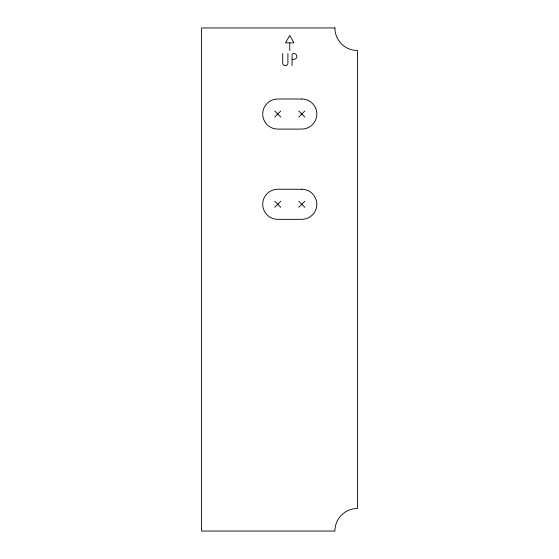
<?xml version="1.0" encoding="UTF-8"?>
<svg xmlns="http://www.w3.org/2000/svg" width="559" height="559" viewBox="0 0 559 559"><rect width="100%" height="100%" fill="white"/><g stroke="black" fill="none" stroke-linecap="round" stroke-linejoin="round"><path stroke-width="0.84" d="M274.728 117.062L280.744 111.045M298.792 117.062L304.809 111.045M274.728 207.305L280.744 201.289M298.792 207.305L304.809 201.289M289.464 42.847L285.502 42.847L289.765 35.469L294.027 42.847L289.765 42.847L289.765 50.513M292.378 59.317L293.929 59.317A2.9 2.9 0 0 0 296.829 56.417A2.9 2.9 0 0 0 293.929 53.517L293.489 53.517A1.411 1.411 0 0 0 292.077 54.929L292.077 65.55M298.792 111.045L304.809 117.062M274.728 111.045L280.744 117.062M298.792 201.289L304.809 207.305M274.728 201.289L280.744 207.305M287.899 53.517L287.899 63.083A2.599 2.599 0 0 1 285.3 65.683A2.599 2.599 0 0 1 282.7 63.083L282.7 53.517M334.883 27.95L201.554 27.95L201.554 531.05L334.883 531.05A22.563 22.563 0 0 1 357.446 508.487L357.446 50.513A22.563 22.563 0 0 1 334.883 27.95M301.797 99.013L277.732 99.013A15.037 15.037 0 0 0 262.695 114.057A15.037 15.037 0 0 0 277.732 129.094L301.797 129.094A15.037 15.037 0 0 0 316.834 114.057A15.037 15.037 0 0 0 301.797 99.013M301.797 189.256L277.732 189.256A15.037 15.037 0 0 0 262.695 204.301A15.037 15.037 0 0 0 277.732 219.338L301.797 219.338A15.037 15.037 0 0 0 316.834 204.301A15.037 15.037 0 0 0 301.797 189.256"/></g></svg>
